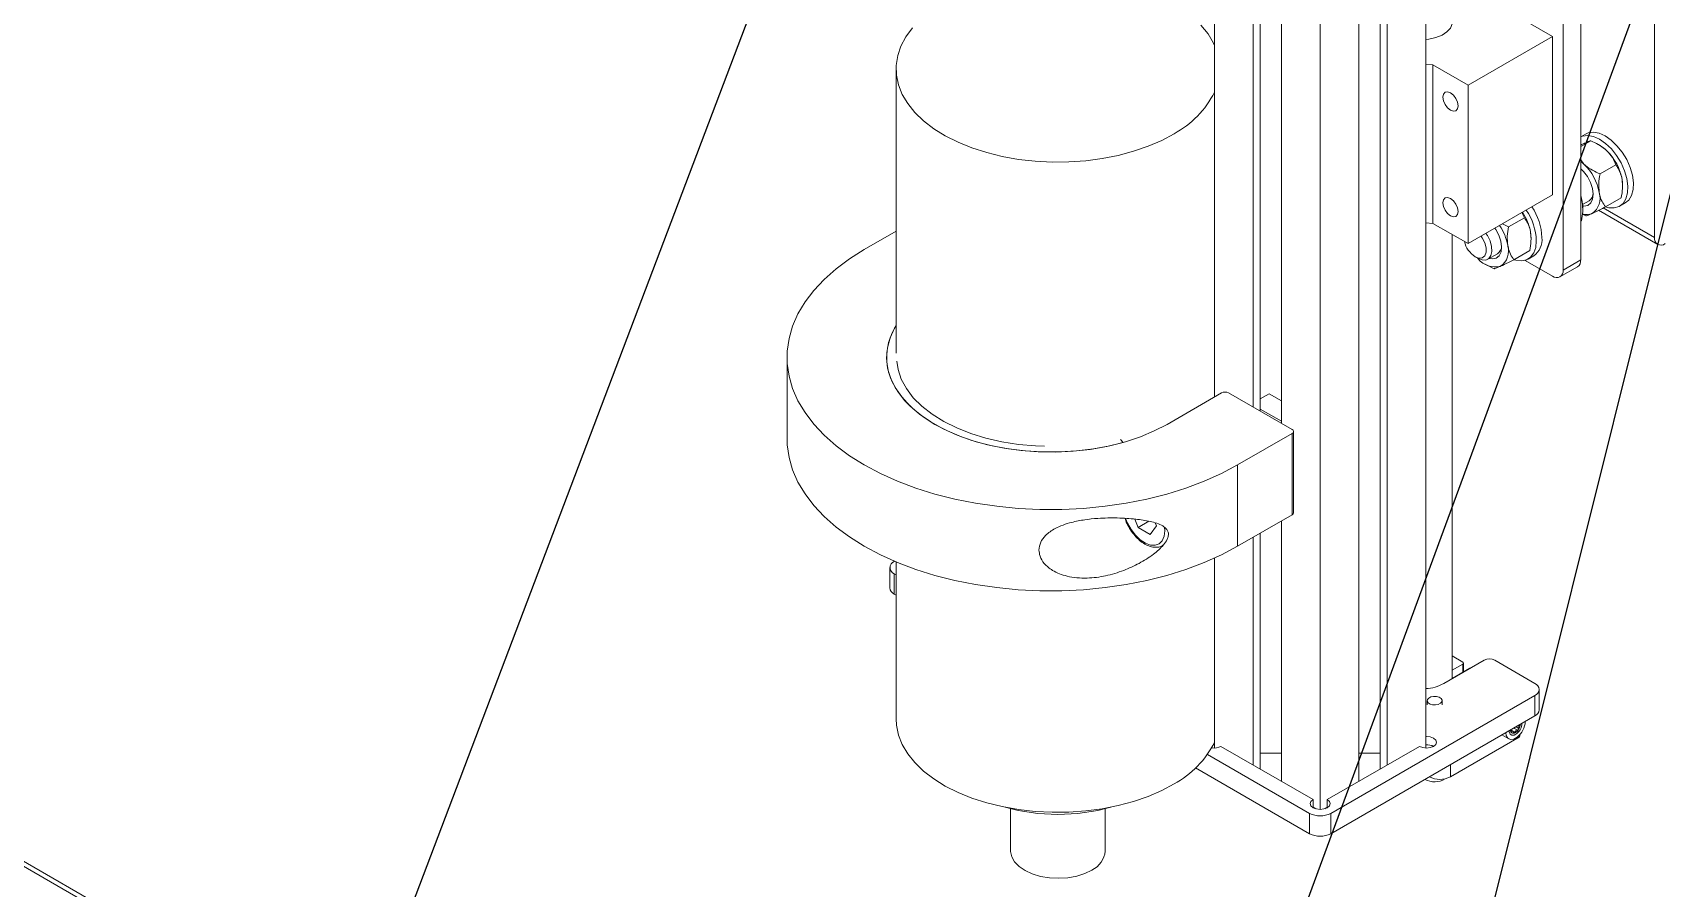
# Model space of a CAD drawing. Header units: millimetres. Extents: x 15 to 589, y 5 to 415.
# Drawn here: x 148.4 to 213.8, y 156.9 to 191.3 of the extents above; entities that cross this region are included whole.
import ezdxf

# ---------------------------------------------------------------- set-up
doc = ezdxf.new("R2010")
doc.units = ezdxf.units.MM
doc.dimstyles.new('SLDDIMSTYLE0', dxfattribs={"dimtxt": 0.18, "dimasz": 3.302, "dimexe": 0, "dimexo": 0.0625, "dimgap": 0, "dimtad": 0, "dimtih": 1, "dimtoh": 1, "dimdec": 0, "dimrnd": 1e-09, "dimzin": 0, "dimdsep": 46, "dimtxsty": 'Standard', "dimsah": 1, "dimcen": 0.09, "dimadec": 0, "dimazin": 0, "dimtfac": 3.302, "dimtdec": 0, "dimtofl": 0, "dimtmove": 0, "dimatfit": 3, "dimfxl": 1, "dimfrac": 2, "dimtolj": 1, "dimtzin": 0, "dimarcsym": 0})

msp = doc.modelspace()

# ---------------------------------------------------------------- linework, layer by layer
at = {"color": 7, "linetype": 'Continuous', "lineweight": 15}
for p, q in [((195.853, 214.683), (195.853, 176.633)), ((204.339, 214.684), (204.339, 162.521)), ((197.408, 213.785), (197.408, 176.224)), ((197.691, 213.622), (197.691, 176.061)), ((202.5, 213.623), (202.5, 161.69)), ((202.783, 213.786), (202.783, 161.837)), ((198.54, 213.132), (198.54, 175.571)), ((201.651, 213.132), (201.651, 161.184)), ((200.096, 212.378), (200.096, 160.055)), ((210.561, 182.139), (210.561, 202.389)), ((209.854, 181.73), (209.854, 201.981)), ((213.531, 198.388), (213.531, 183.037)), ((211.176, 121.505), (83.888, 194.986)), ((209.43, 191.12), (206.183, 192.995)), ((206.036, 189.161), (209.43, 191.12)), ((209.43, 191.12), (209.43, 184.751)), ((183.06, 189.819), (183.06, 178.388)), ((204.339, 190.001), (204.622, 189.977)), ((204.622, 189.977), (206.036, 189.161)), ((204.622, 189.977), (204.622, 183.608)), ((206.036, 189.161), (206.036, 182.792)), ((210.751, 187.198), (210.561, 187.089)), ((210.966, 186.925), (210.561, 186.691)), ((211.325, 186.743), (211.276, 186.772)), ((210.693, 185.993), (210.561, 186.157)), ((211.974, 185.959), (211.34, 185.592)), ((206.036, 182.792), (209.43, 184.751)), ((212.191, 184.634), (211.556, 184.268)), ((212.244, 185.124), (212.244, 185.151)), ((208.199, 184.041), (208.298, 183.836)), ((210.628, 183.977), (210.764, 183.909)), ((210.639, 184.362), (210.897, 184.512)), ((210.646, 184.201), (210.646, 184.229)), ((211.282, 184.132), (213.655, 182.762)), ((212.125, 184.296), (212.351, 184.427)), ((183.06, 183.289), (181.781, 182.552)), ((204.339, 183.632), (204.622, 183.608)), ((204.622, 183.608), (206.036, 182.792)), ((207.663, 183.47), (207.418, 183.59)), ((208.298, 183.836), (207.663, 183.47)), ((210.592, 183.711), (210.561, 183.693)), ((205.397, 165.305), (205.397, 183.161)), ((208.567, 183.001), (208.567, 183.029)), ((206.318, 182.269), (206.431, 182.204)), ((206.411, 182.216), (206.441, 182.187)), ((206.728, 181.967), (206.778, 181.938)), ((206.78, 181.941), (207.087, 181.786)), ((206.832, 182.164), (207.22, 182.389)), ((208.514, 182.511), (207.879, 182.145)), ((208.327, 182.122), (209.43, 181.485)), ((208.448, 182.174), (208.674, 182.304)), ((209.854, 181.73), (210.561, 182.139)), ((209.73, 181.456), (210.437, 181.864)), ((178.677, 178.225), (178.677, 177.337)), ((196.136, 176.796), (193.944, 175.53)), ((198.964, 175.326), (196.419, 176.796)), ((197.691, 176.551), (198.045, 176.755)), ((198.045, 176.755), (198.54, 176.469)), ((198.54, 175.653), (197.691, 176.143)), ((178.677, 175.845), (178.677, 174.958)), ((192.069, 174.926), (192.175, 174.801)), ((196.772, 173.898), (198.964, 175.163)), ((198.964, 171.897), (198.964, 175.163)), ((199.023, 171.979), (199.023, 175.245)), ((196.772, 173.898), (196.772, 170.632)), ((192.779, 171.385), (192.648, 171.723)), ((193.213, 171.636), (192.779, 171.385)), ((193.514, 171.451), (193.269, 171.103)), ((193.468, 171.571), (193.514, 171.451)), ((196.772, 170.632), (198.964, 171.897)), ((198.54, 171.652), (198.54, 161.184)), ((193.269, 171.103), (192.779, 171.385)), ((197.408, 170.999), (197.408, 161.837)), ((197.691, 171.162), (197.691, 161.69)), ((193.766, 170.661), (193.796, 170.68)), ((195.853, 170.159), (195.853, 162.521)), ((182.808, 169.772), (182.808, 168.956)), ((182.984, 170.017), (183.001, 170.027)), ((183.06, 169.484), (182.984, 169.528)), ((182.984, 169.528), (182.984, 168.711)), ((183.06, 170.002), (183.06, 163.69)), ((183.06, 168.667), (182.984, 168.711)), ((205.824, 165.976), (205.397, 166.222)), ((206.686, 166.049), (205.06, 165.111)), ((205.824, 165.894), (205.397, 165.648)), ((205.397, 165.322), (206.107, 165.731)), ((205.853, 165.585), (205.853, 165.935)), ((207.11, 166.049), (208.722, 165.119)), ((208.722, 164.629), (200.52, 159.894)), ((204.392, 164.425), (204.392, 164.262)), ((204.992, 164.262), (204.992, 164.425)), ((208.722, 163.813), (208.722, 164.629)), ((208.898, 164.057), (208.898, 164.874)), ((208.722, 163.813), (200.52, 159.077)), ((205.329, 161.363), (208.087, 162.955)), ((207.395, 163.046), (207.67, 162.887)), ((207.736, 163.241), (207.752, 163.232)), ((207.758, 163.197), (207.742, 163.206)), ((207.752, 163.232), (207.751, 163.252)), ((207.835, 163.202), (207.758, 163.247)), ((207.792, 163.135), (207.808, 163.126)), ((207.895, 163.118), (207.88, 163.127)), ((208.041, 163.254), (208.057, 163.245)), ((208.083, 163.284), (208.067, 163.293)), ((208.116, 162.996), (208.116, 163.058)), ((196.107, 162.588), (199.813, 160.449)), ((197.691, 162.309), (198.54, 162.309)), ((200.379, 160.449), (204.084, 162.588)), ((201.651, 162.309), (202.5, 162.309)), ((199.671, 159.077), (195.092, 161.721)), ((199.671, 159.894), (195.57, 162.261)), ((197.677, 161.682), (197.691, 161.69)), ((202.5, 161.69), (202.514, 161.682)), ((204.48, 161.363), (204.48, 161.363)), ((199.813, 160.449), (199.813, 160.122)), ((200.379, 160.122), (200.379, 160.449)), ((187.66, 160.084), (187.66, 158.383)), ((191.46, 158.383), (191.46, 160.084)), ((199.671, 159.077), (199.671, 159.894)), ((199.813, 160.139), (199.915, 160.08)), ((200.276, 160.08), (200.379, 160.139)), ((200.52, 159.894), (200.52, 159.077))]:
    msp.add_line(p, q, dxfattribs=at)
at = {"color": 8, "linetype": 'Continuous', "lineweight": 15}
for p, q in [((211.033, 121.384), (84.033, 194.7)), ((211.471, 184.226), (213.531, 183.037)), ((193.852, 171.256), (193.844, 171.392)), ((205.824, 165.568), (205.824, 165.894)), ((207.735, 163.225), (207.781, 163.198)), ((207.85, 163.186), (207.917, 163.148)), ((207.879, 163.326), (208.031, 163.238)), ((207.969, 163.378), (208.08, 163.313)), ((208.087, 162.955), (208.087, 163.027)), ((208.118, 163.464), (208.12, 163.463)), ((205.329, 161.854), (205.329, 161.363)), ((204.48, 161.363), (204.48, 161.364))]:
    msp.add_line(p, q, dxfattribs=at)
at = {"color": 7, "linetype": 'Continuous', "lineweight": 15, "flags": 128}
for points in [[(194.227, 187.208), (193.729, 186.941), (193.185, 186.705), (192.601, 186.503), (191.984, 186.338), (191.34, 186.211), (190.677, 186.123), (190.002, 186.076), (189.322, 186.07), (188.644, 186.105), (187.976, 186.18), (187.326, 186.296), (186.7, 186.45), (186.106, 186.641), (185.549, 186.867), (185.036, 187.125), (184.573, 187.412), (184.165, 187.727), (183.815, 188.064), (183.529, 188.42), (183.308, 188.791), (183.156, 189.174), (183.075, 189.564), (183.064, 189.957), (183.124, 190.348), (183.255, 190.734), (183.455, 191.109), (183.722, 191.47)], [(195.304, 191.575), (195.591, 191.219), (195.811, 190.848), (195.853, 190.758)], [(204.339, 191.004), (204.459, 191.016), (204.742, 191.075), (204.991, 191.172), (205.19, 191.303), (205.326, 191.457), (205.392, 191.627), (205.397, 191.692)], [(205.025, 188.683), (205.048, 188.536), (205.114, 188.384), (205.212, 188.251), (205.329, 188.157), (205.445, 188.116), (205.544, 188.135), (205.61, 188.211), (205.633, 188.332), (205.61, 188.48), (205.544, 188.632), (205.445, 188.765), (205.329, 188.859), (205.212, 188.899), (205.114, 188.88), (205.048, 188.804), (205.025, 188.683)], [(210.751, 187.198), (210.861, 187.246), (211.07, 187.273), (211.302, 187.231), (211.545, 187.123), (211.788, 186.953), (212.02, 186.73), (212.231, 186.465), (212.409, 186.169), (212.548, 185.856), (212.639, 185.541), (212.68, 185.239), (212.668, 184.963), (212.604, 184.728), (212.491, 184.543), (212.351, 184.427)], [(210.561, 187.087), (210.635, 187.116), (210.844, 187.142), (211.075, 187.1), (211.318, 186.992), (211.562, 186.823), (211.794, 186.6), (212.004, 186.334), (212.183, 186.038), (212.321, 185.725), (212.413, 185.41), (212.454, 185.108), (212.442, 184.833), (212.378, 184.597), (212.265, 184.412), (212.107, 184.287), (211.913, 184.227), (211.692, 184.234), (211.555, 184.27)], [(210.693, 185.993), (210.577, 186.095), (210.561, 186.108)], [(210.561, 185.799), (210.67, 185.694), (210.829, 185.488), (210.953, 185.255), (211.034, 185.013), (211.063, 184.783), (211.039, 184.582), (210.964, 184.428), (210.843, 184.332), (210.687, 184.303), (210.644, 184.306)], [(212.244, 185.151), (212.241, 185.231), (212.225, 185.379)], [(205.025, 184.437), (205.048, 184.29), (205.114, 184.138), (205.212, 184.005), (205.329, 183.911), (205.445, 183.87), (205.544, 183.889), (205.61, 183.965), (205.633, 184.086), (205.61, 184.234), (205.544, 184.386), (205.445, 184.519), (205.329, 184.613), (205.212, 184.653), (205.114, 184.634), (205.048, 184.558), (205.025, 184.437)], [(210.561, 184.723), (210.595, 184.608), (210.627, 184.456)], [(210.646, 184.229), (210.643, 184.309), (210.627, 184.456)], [(207.117, 183.417), (207.152, 183.365), (207.276, 183.132), (207.357, 182.891), (207.386, 182.66), (207.362, 182.46), (207.287, 182.305), (207.166, 182.209), (207.01, 182.18), (206.891, 182.199)], [(208.567, 183.029), (208.564, 183.109), (208.548, 183.256)], [(206.318, 182.269), (206.473, 182.212), (206.609, 182.224), (206.71, 182.304), (206.764, 182.444), (206.764, 182.625), (206.71, 182.827), (206.609, 183.024), (206.56, 183.095)], [(206.755, 183.207), (206.816, 183.114), (206.921, 182.901), (206.983, 182.684), (206.996, 182.483), (206.958, 182.315), (206.874, 182.195), (206.75, 182.134), (206.598, 182.137), (206.432, 182.204)], [(208.779, 182.906), (208.753, 182.641), (208.675, 182.418), (208.548, 182.249), (208.38, 182.141), (208.178, 182.099), (207.95, 182.126), (207.881, 182.146)], [(181.781, 182.552), (181.188, 182.18), (180.65, 181.78), (180.171, 181.357), (179.754, 180.912), (179.402, 180.449), (179.117, 179.971), (178.902, 179.48), (178.758, 178.982), (178.686, 178.478), (178.686, 177.972), (178.758, 177.468), (178.902, 176.969), (179.117, 176.479), (179.402, 176), (179.754, 175.537), (180.171, 175.092), (180.65, 174.669), (181.188, 174.27), (181.781, 173.898), (182.426, 173.555), (183.117, 173.244), (183.851, 172.968), (184.621, 172.727), (185.424, 172.524), (186.252, 172.36), (187.101, 172.236), (187.966, 172.152), (188.839, 172.111), (189.715, 172.111), (190.588, 172.152), (191.452, 172.236), (192.301, 172.36), (193.13, 172.524), (193.932, 172.727), (194.703, 172.968), (195.436, 173.244), (196.128, 173.555), (196.772, 173.898)], [(183.06, 179.503), (182.995, 179.394), (182.816, 179.003), (182.709, 178.603), (182.677, 178.199), (182.719, 177.795), (182.835, 177.396), (183.023, 177.006), (183.283, 176.63), (183.609, 176.272), (184, 175.936), (184.45, 175.626), (184.954, 175.345), (185.508, 175.097), (186.104, 174.884), (186.735, 174.708), (187.395, 174.573), (188.077, 174.478), (188.772, 174.426), (189.472, 174.416), (190.171, 174.45), (190.859, 174.526), (191.53, 174.643), (192.175, 174.801)], [(193.944, 175.53), (193.43, 175.264), (192.871, 175.029), (192.273, 174.83), (191.642, 174.668), (190.985, 174.544), (190.309, 174.461), (189.622, 174.42), (188.931, 174.42), (188.244, 174.461), (187.569, 174.544), (186.912, 174.668), (186.28, 174.83), (185.682, 175.029), (185.123, 175.264), (184.61, 175.53), (184.148, 175.827), (183.742, 176.15), (183.396, 176.495), (183.115, 176.859), (182.902, 177.239), (182.758, 177.629), (182.686, 178.025), (182.686, 178.424), (182.758, 178.821), (182.902, 179.211), (183.06, 179.503)], [(183.082, 178.076), (183.135, 177.735), (183.267, 177.345), (183.473, 176.966), (183.75, 176.602), (184.096, 176.259), (184.505, 175.939), (184.973, 175.648), (185.495, 175.389), (186.062, 175.164), (186.67, 174.977), (187.309, 174.83), (187.973, 174.725), (188.653, 174.664), (189.019, 174.649)], [(178.677, 174.958), (178.686, 174.706), (178.758, 174.202), (178.902, 173.703), (179.117, 173.212), (179.402, 172.734), (179.754, 172.271), (180.171, 171.826), (180.65, 171.403), (181.188, 171.004), (181.781, 170.632), (182.426, 170.289), (183.117, 169.978), (183.851, 169.702), (184.621, 169.461), (185.424, 169.258), (186.252, 169.094), (187.101, 168.969), (187.966, 168.886), (188.839, 168.844), (189.715, 168.844), (190.588, 168.886), (191.452, 168.969), (192.301, 169.094), (193.13, 169.258), (193.932, 169.461), (194.703, 169.702), (195.436, 169.978), (196.128, 170.289), (196.772, 170.632)], [(204.543, 164.575), (204.654, 164.597), (204.771, 164.592), (204.876, 164.562), (204.953, 164.511), (204.99, 164.447), (204.982, 164.38), (204.93, 164.319), (204.842, 164.275), (204.731, 164.253), (204.614, 164.258), (204.509, 164.288), (204.432, 164.339), (204.395, 164.403), (204.403, 164.47), (204.455, 164.531), (204.543, 164.575)], [(194.227, 161.079), (193.729, 160.812), (193.185, 160.576), (192.601, 160.374), (191.984, 160.209), (191.34, 160.081), (190.677, 159.994), (190.002, 159.947), (189.322, 159.94), (188.644, 159.975), (187.976, 160.051), (187.326, 160.166), (186.7, 160.32), (186.106, 160.511), (185.549, 160.737), (185.036, 160.995), (184.573, 161.283), (184.165, 161.597), (183.815, 161.934), (183.529, 162.291), (183.308, 162.662), (183.156, 163.045), (183.075, 163.435), (183.06, 163.69)], [(204.084, 162.588), (204.214, 162.538), (204.367, 162.52), (204.52, 162.538), (204.65, 162.588), (204.737, 162.663), (204.767, 162.751), (204.737, 162.84), (204.65, 162.915), (204.52, 162.965), (204.367, 162.982), (204.339, 162.982)], [(207.556, 163.139), (207.57, 163.028), (207.633, 162.915), (207.738, 162.864), (207.87, 162.88), (208.013, 162.961)], [(207.69, 163.216), (207.694, 163.166), (207.73, 163.08), (207.799, 163.037), (207.89, 163.044), (207.99, 163.099)], [(207.781, 163.198), (207.798, 163.205), (207.813, 163.207), (207.827, 163.205), (207.839, 163.199), (207.848, 163.189), (207.855, 163.175), (207.857, 163.158), (207.857, 163.138)], [(208.124, 163.467), (208.123, 163.466), (208.12, 163.463)], [(195.853, 162.655), (195.825, 162.656), (195.808, 162.655)], [(199.813, 160.449), (199.726, 160.374), (199.696, 160.286), (199.726, 160.197), (199.813, 160.122), (199.943, 160.072), (200.096, 160.055), (200.249, 160.072), (200.379, 160.122), (200.465, 160.197), (200.496, 160.286), (200.465, 160.374), (200.379, 160.449)], [(190.924, 157.619), (190.64, 157.48), (190.314, 157.376), (189.96, 157.31), (189.589, 157.286), (189.218, 157.304), (188.86, 157.363), (188.529, 157.461), (188.237, 157.595), (187.997, 157.759), (187.816, 157.947), (187.702, 158.152), (187.66, 158.365), (187.66, 158.383)]]:
    msp.add_lwpolyline(points, dxfattribs=at)
at = {"color": 8, "linetype": 'Continuous', "lineweight": 15, "flags": 128}
msp.add_lwpolyline([(192.28, 171.747), (192.355, 171.559), (192.497, 171.302), (192.672, 171.073), (192.869, 170.885), (193.076, 170.75), (193.28, 170.678), (193.468, 170.671), (193.628, 170.732), (193.749, 170.855), (193.826, 171.034), (193.852, 171.256)], dxfattribs=at)
at = {"color": 7, "linetype": 'Continuous', "lineweight": 15}
for centre, radius, start, end in [((192.34, 190.668), 3.941, 298.60798, 333.02685), ((210.569, 185.454), 1.495, 45.70491, 59.61247), ((210.131, 184.996), 2.128, 10.35242, 45.88404), ((209.212, 184.465), 2.128, 10.35242, 45.88404), ((210.673, 184.829), 0.389, 305.31729, 359.85965), ((210.602, 184.618), 0.74, 304.14925, 18.08044), ((206.492, 182.887), 2.088, 10.1868, 34.01737), ((206.392, 182.808), 2.389, 2.35932, 33.94455), ((206.619, 182.939), 2.389, 2.35932, 33.94455), ((210.806, 184.527), 0.562, 252.58558, 292.13247), ((205.573, 182.356), 2.088, 10.1868, 34.01737), ((206.866, 183.113), 1.006, 193.55541, 236.99466), ((206.996, 182.706), 0.389, 305.31729, 359.85965), ((206.925, 182.496), 0.74, 304.14925, 18.08044), ((208.219, 182.952), 0.791, 305.12692, 6.18517), ((213.79, 182.995), 0.262, 170.786, 309.20349), ((207.126, 182.733), 0.876, 218.53684, 284.1909), ((210.28, 182.1), 0.283, 303.50774, 7.80423), ((209.595, 181.689), 0.262, 230.79662, 9.21413), ((196.277, 176.523), 0.307, 62.60945, 117.39129), ((198.933, 175.245), 0.0873, 290.7821, 69.21642), ((198.923, 171.989), 0.101, 294.37533, 354.3029), ((183.076, 169.772), 0.262, 110.78412, 249.21618), ((183.108, 168.986), 0.302, 185.69395, 245.62545), ((205.808, 165.935), 0.0437, 290.78166, 69.21686), ((206.173, 165.608), 0.14, 94.05173, 118.25259), ((206.898, 165.64), 0.461, 62.60937, 117.39063), ((204.252, 166.612), 1.705, 272.92462, 298.2986), ((208.629, 164.874), 0.262, 290.78321, 69.21654), ((208.598, 164.087), 0.302, 294.37423, 354.30568), ((207.852, 163.23), 0.112, 192.28566, 238.05321), ((207.826, 163.21), 0.0773, 138.1826, 163.99625), ((207.769, 163.216), 0.0218, 239.26632, 305.12645), ((207.859, 163.216), 0.103, 190.55455, 272.57992), ((207.884, 163.132), 0.0282, 167.65008, 222.90236), ((207.79, 163.419), 0.318, 289.2675, 326.86827), ((207.847, 163.175), 0.0747, 309.99071, 338.36727), ((208.031, 163.12), 0.118, 89.81991, 166.31559), ((207.642, 163.537), 0.559, 308.49941, 357.40952), ((207.479, 163.63), 0.856, 308.6429, 357.24539), ((208.037, 163.266), 0.0285, 257.89039, 312.65214), ((208.211, 163.359), 0.138, 131.12633, 199.15616), ((208.047, 163.296), 0.0373, 341.76017, 27.26263), ((207.749, 163.487), 0.39, 328.71081, 358.33363), ((208.066, 163.001), 0.0503, 294.37643, 354.30318), ((192.34, 164.539), 3.941, 298.60798, 333.02685), ((195.825, 163.139), 0.619, 262.00002, 297.16841), ((204.371, 162.047), 0.609, 62.68275, 92.9979), ((204.691, 161.96), 0.799, 240.9513, 302.26951), ((204.905, 162.182), 0.922, 242.6099, 297.38994), ((189.56, 167.797), 7.943, 254.48551, 285.51449), ((200.095, 160.713), 0.922, 242.60998, 297.38993), ((200.095, 159.896), 0.922, 242.60998, 297.38993), ((190.523, 158.47), 0.941, 295.23244, 354.65945)]:
    msp.add_arc(centre, radius, start, end, dxfattribs=at)
for points, knots in [([(210.561, 186.755), (210.607, 186.777), (210.664, 186.805), (210.705, 186.824), (210.713, 186.827)], [0, 0, 0, 0, 0.801367, 1, 1, 1, 1]), ([(210.713, 186.827), (210.787, 186.859), (210.905, 186.91), (210.95, 186.921), (210.966, 186.925)], [0, 0, 0, 0, 0.627353, 1, 1, 1, 1]), ([(210.966, 186.925), (211.069, 186.878), (211.277, 186.782), (211.489, 186.638), (211.591, 186.544), (211.613, 186.524)], [0, 0, 0, 0, 0.432384, 0.879552, 1, 1, 1, 1]), ([(211.613, 186.524), (211.693, 186.434), (211.853, 186.256), (211.934, 186.057), (211.974, 185.959)], [0, 0, 0, 0, 0.503999, 1, 1, 1, 1]), ([(211.34, 185.592), (211.237, 185.639), (211.029, 185.735), (210.817, 185.879), (210.715, 185.973), (210.693, 185.993)], [0, 0, 0, 0, 0.432384, 0.879551, 1, 1, 1, 1]), ([(211.974, 185.959), (212.022, 185.887), (212.12, 185.742), (212.196, 185.535), (212.22, 185.406), (212.225, 185.379)], [0, 0, 0, 0, 0.432383, 0.879551, 1, 1, 1, 1]), ([(211.305, 184.848), (211.295, 184.969), (211.273, 185.21), (211.318, 185.465), (211.34, 185.592)], [0, 0, 0, 0, 0.503997, 1, 1, 1, 1]), ([(212.225, 185.379), (212.235, 185.257), (212.257, 185.017), (212.213, 184.761), (212.191, 184.634)], [0, 0, 0, 0, 0.503999, 1, 1, 1, 1]), ([(210.561, 184.678), (210.58, 184.633), (210.608, 184.564), (210.622, 184.484), (210.627, 184.456)], [0, 0, 0, 0, 0.653481, 1, 1, 1, 1]), ([(211.556, 184.268), (211.508, 184.339), (211.41, 184.485), (211.334, 184.691), (211.311, 184.82), (211.305, 184.848)], [0, 0, 0, 0, 0.432383, 0.879551, 1, 1, 1, 1]), ([(210.627, 184.456), (210.637, 184.335), (210.659, 184.094), (210.614, 183.838), (210.592, 183.711)], [0, 0, 0, 0, 0.503999, 1, 1, 1, 1]), ([(210.764, 183.909), (210.773, 183.911), (210.815, 183.921), (210.903, 183.954), (211.009, 184.002), (211.017, 184.006)], [0, 0, 0, 0, 0.212266, 0.940588, 1, 1, 1, 1]), ([(211.017, 184.006), (211.117, 184.053), (211.275, 184.127), (211.479, 184.229), (211.556, 184.268)], [0, 0, 0, 0, 0.627354, 1, 1, 1, 1]), ([(207.629, 182.725), (207.618, 182.846), (207.596, 183.087), (207.641, 183.343), (207.663, 183.47)], [0, 0, 0, 0, 0.503997, 1, 1, 1, 1]), ([(208.298, 183.836), (208.346, 183.765), (208.443, 183.619), (208.519, 183.413), (208.543, 183.283), (208.548, 183.256)], [0, 0, 0, 0, 0.432383, 0.879551, 1, 1, 1, 1]), ([(208.548, 183.256), (208.559, 183.135), (208.58, 182.894), (208.536, 182.638), (208.514, 182.511)], [0, 0, 0, 0, 0.503998, 1, 1, 1, 1]), ([(207.879, 182.145), (207.831, 182.216), (207.733, 182.362), (207.657, 182.568), (207.634, 182.698), (207.629, 182.725)], [0, 0, 0, 0, 0.432382, 0.879551, 1, 1, 1, 1]), ([(207.341, 181.883), (207.44, 181.93), (207.598, 182.004), (207.803, 182.107), (207.879, 182.145)], [0, 0, 0, 0, 0.627354, 1, 1, 1, 1]), ([(207.087, 181.786), (207.096, 181.788), (207.138, 181.798), (207.226, 181.832), (207.333, 181.88), (207.341, 181.883)], [0, 0, 0, 0, 0.212266, 0.940588, 1, 1, 1, 1]), ([(178.679, 177.337), (178.678, 177.259), (178.677, 177.048), (178.685, 176.68), (178.689, 176.306), (178.686, 176.036), (178.678, 175.87), (178.678, 175.853), (178.678, 175.845)], [0, 0, 0, 0, 0.1145162, 0.3088029, 0.5040794, 0.6768869, 0.8486651, 1, 1, 1, 1]), ([(188.799, 170.479), (188.813, 170.585), (188.842, 170.797), (189.072, 171.102), (189.486, 171.393), (190.044, 171.589), (190.634, 171.703), (191.256, 171.765), (191.952, 171.779), (192.654, 171.734), (193.176, 171.654), (193.534, 171.56), (193.766, 171.461), (193.925, 171.339), (194.001, 171.196), (194.004, 171.053), (193.942, 170.877), (193.756, 170.61), (193.372, 170.274), (192.829, 169.93), (192.184, 169.638), (191.482, 169.425), (190.709, 169.324), (189.969, 169.384), (189.374, 169.611), (189.009, 169.91), (188.827, 170.206), (188.808, 170.397), (188.799, 170.479)], [0, 0, 0, 0, 0.029571, 0.059043, 0.098086, 0.152286, 0.193175, 0.234136, 0.294888, 0.355694, 0.406416, 0.431998, 0.457497, 0.478955, 0.492526, 0.506207, 0.518138, 0.538623, 0.581125, 0.6327, 0.684365, 0.742003, 0.799539, 0.861892, 0.911297, 0.947248, 0.977299, 1, 1, 1, 1]), ([(192.257, 171.749), (192.265, 171.721), (192.299, 171.605), (192.401, 171.405), (192.556, 171.164), (192.741, 170.952), (192.944, 170.779), (193.157, 170.655), (193.367, 170.589), (193.566, 170.586), (193.714, 170.621), (193.781, 170.676), (193.798, 170.69)], [0, 0, 0, 0, 0.03685, 0.153346, 0.269788, 0.386479, 0.503739, 0.621934, 0.741106, 0.847224, 0.960751, 1, 1, 1, 1]), ([(207.742, 163.206), (207.74, 163.208), (207.737, 163.212), (207.735, 163.223), (207.735, 163.233), (207.736, 163.239), (207.736, 163.241)], [0, 0, 0, 0, 0.304417, 0.609043, 0.911982, 1, 1, 1, 1]), ([(207.88, 163.127), (207.876, 163.124), (207.87, 163.119), (207.864, 163.118), (207.861, 163.118)], [0, 0, 0, 0, 0.5248809, 1, 1, 1, 1]), ([(207.918, 163.348), (207.916, 163.345), (207.91, 163.338), (207.899, 163.331), (207.889, 163.328), (207.885, 163.328), (207.884, 163.329)], [0, 0, 0, 0, 0.277353, 0.606818, 0.9439, 1, 1, 1, 1]), ([(208.067, 163.293), (208.066, 163.289), (208.064, 163.279), (208.055, 163.266), (208.047, 163.258), (208.042, 163.254), (208.041, 163.254)], [0, 0, 0, 0, 0.304477, 0.609045, 0.911981, 1, 1, 1, 1])]:
    msp.add_open_spline(points, degree=3, knots=knots, dxfattribs=at)

# ---------------------------------------------------------------- leaders
at = {"color": 7, "linetype": 'Continuous', "lineweight": 0}
for points in [[(188.688, 222.36), (130.312, 68.385)], [(218.651, 208.265), (167.242, 68.402)], [(219.435, 205.96), (185.166, 68.556)]]:
    msp.add_leader(points, dimstyle='SLDDIMSTYLE0', dxfattribs=at)

doc.saveas('drawing.dxf')
